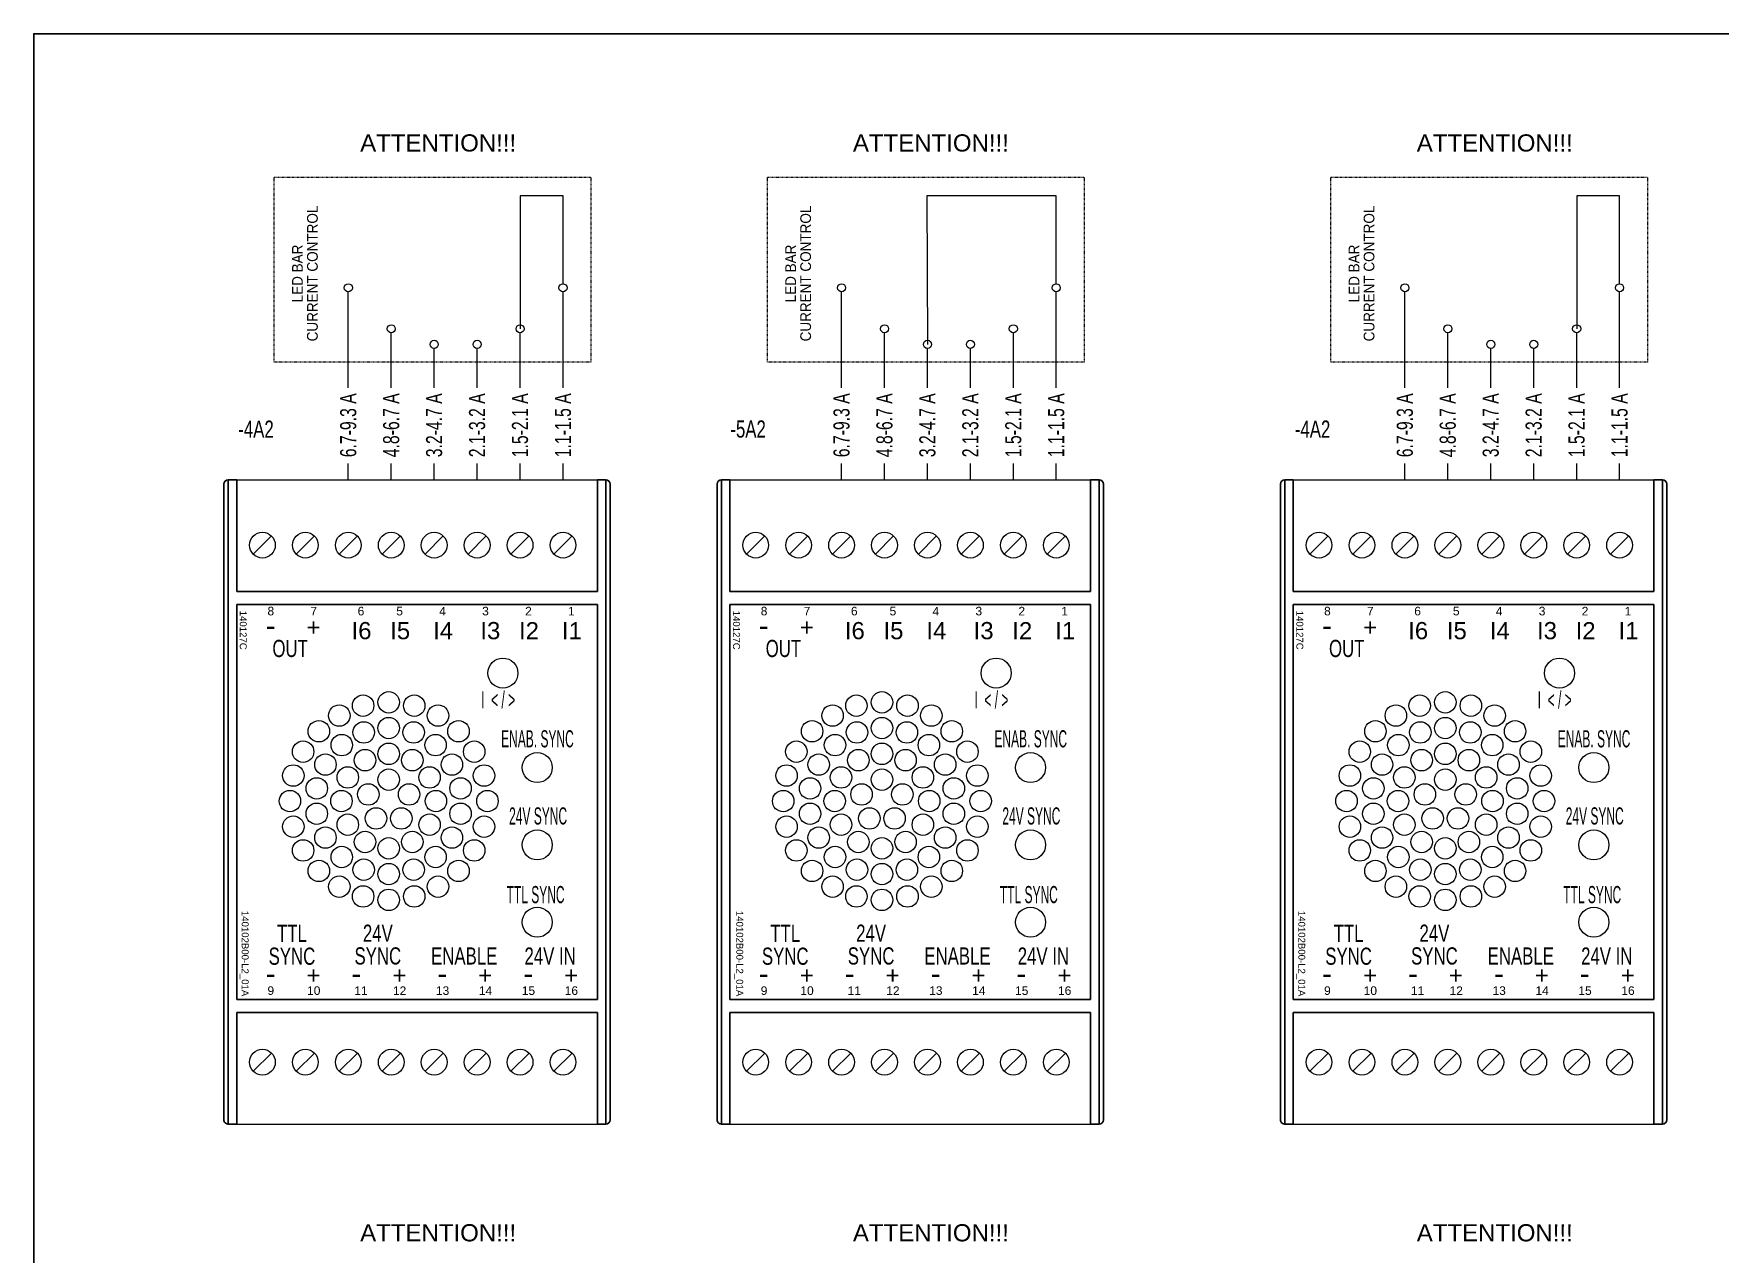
# Model space of a CAD drawing. Extents: x -2993 to 3661, y -4147 to -1441.
# Drawn here: x -1184.6 to -870.3, y -2169.5 to -1942.1 of the extents above; entities that cross this region are included whole.
import ezdxf

# ---------------------------------------------------------------- set-up
doc = ezdxf.new("R2010")
doc.units = 0
doc.header["$LTSCALE"] = 0.1
doc.header["$MEASUREMENT"] = 0
doc.linetypes.add('HIDDEN', pattern=[0.375, 0.25, -0.125])
doc.layers.get('0').update_dxf_attribs({"linetype": 'CONTINUOUS'})
doc.layers.add('DIM', color=5, linetype='CONTINUOUS')
doc.styles.get("Standard").update_dxf_attribs({"font": 'simplex.shx'})

# ---------------------------------------------------------------- blocks, each defined once
blk = doc.blocks.new('A$C438946D7')
at = {"color": 7}
for p, q in [((75, 44.5), (0, 44.5)), ((0, 44.5), (0, 43.5)), ((13, 43.5), (0, 43.5)), ((0.5, 45), (74.5, 45)), ((13, 1.5), (13, 43.5)), ((14.5, 43.5), (14.5, 1.5)), ((60.5, 43.5), (14.5, 43.5)), ((60.5, 1.5), (60.5, 43.5)), ((62, 43.5), (62, 1.5)), ((75, 43.5), (62, 43.5)), ((75, 43.5), (75, 44.5)), ((0, 1.5), (13, 1.5)), ((0, 1.5), (0, 0.5)), ((0, 0.5), (75, 0.5)), ((74.5, 0), (0.5, 0)), ((14.5, 1.5), (60.5, 1.5)), ((62, 1.5), (75, 1.5)), ((75, 0.5), (75, 1.5))]:
    blk.add_line(p, q, dxfattribs=at)
for centre, start, end in [((0.5, 44.5), 90, 180), ((74.5, 44.5), 0, 90), ((0.5, 0.5), 180, 270), ((74.5, 0.5), 270, 0)]:
    blk.add_arc(centre, 0.5, start, end, dxfattribs=at)

msp = doc.modelspace()

# ---------------------------------------------------------------- linework, layer by layer
at = {"lineweight": 13}
for p, q in [((-1085.95, -1988.7), (-1085.95, -1972.33)), ((-994.05, -1988.7), (-994.05, -1972.33)), ((-889.1, -1988.7), (-889.1, -1972.33)), ((-1125.95, -2008.11), (-1125.95, -1990.2)), ((-1085.95, -2008.11), (-1085.95, -1990.2)), ((-1034.05, -2008.11), (-1034.05, -1990.2)), ((-994.05, -2008.11), (-994.05, -1990.2)), ((-929.1, -2008.11), (-929.1, -1990.2)), ((-889.1, -2008.11), (-889.1, -1990.2)), ((-1117.95, -2008.11), (-1117.95, -1997.84)), ((-1093.95, -2008.11), (-1093.95, -1997.84)), ((-1026.05, -2008.11), (-1026.05, -1997.84)), ((-1002.05, -2008.11), (-1002.05, -1997.84)), ((-921.1, -2008.11), (-921.1, -1997.84)), ((-897.1, -2008.11), (-897.1, -1997.84)), ((-1109.95, -2008.11), (-1109.95, -2000.74)), ((-1101.95, -2008.11), (-1101.95, -2000.74)), ((-1018.05, -2008.11), (-1018.05, -2000.74)), ((-1010.05, -2008.11), (-1010.05, -2000.74)), ((-913.1, -2008.11), (-913.1, -2000.74)), ((-905.1, -2008.11), (-905.1, -2000.74)), ((-1125.95, -2025.23), (-1125.95, -2022.21)), ((-1117.95, -2025.23), (-1117.95, -2022.21)), ((-1109.95, -2025.23), (-1109.95, -2022.21)), ((-1101.95, -2025.23), (-1101.95, -2022.21)), ((-1093.95, -2025.23), (-1093.95, -2022.21)), ((-1085.95, -2025.23), (-1085.95, -2022.21)), ((-1034.05, -2025.23), (-1034.05, -2022.21)), ((-1026.05, -2025.23), (-1026.05, -2022.21)), ((-1018.05, -2025.23), (-1018.05, -2022.21)), ((-1010.05, -2025.23), (-1010.05, -2022.21)), ((-1002.05, -2025.23), (-1002.05, -2022.21)), ((-994.05, -2025.23), (-994.05, -2022.21)), ((-929.1, -2025.23), (-929.1, -2022.21)), ((-921.1, -2025.23), (-921.1, -2022.21)), ((-913.1, -2025.23), (-913.1, -2022.21)), ((-905.1, -2025.23), (-905.1, -2022.21)), ((-897.1, -2025.23), (-897.1, -2022.21)), ((-889.1, -2025.23), (-889.1, -2022.21)), ((-1146.75, -2025.23), (-1079.55, -2025.23)), ((-1054.85, -2025.23), (-987.65, -2025.23)), ((-949.9, -2025.23), (-882.7, -2025.23)), ((-1143.65, -2039.09), (-1140.25, -2035.69)), ((-1135.65, -2039.09), (-1132.25, -2035.69)), ((-1127.65, -2039.09), (-1124.25, -2035.69)), ((-1119.65, -2039.09), (-1116.25, -2035.69)), ((-1111.65, -2039.09), (-1108.25, -2035.69)), ((-1103.65, -2039.09), (-1100.25, -2035.69)), ((-1095.65, -2039.09), (-1092.25, -2035.69)), ((-1087.65, -2039.09), (-1084.25, -2035.69)), ((-1051.75, -2039.09), (-1048.35, -2035.69)), ((-1043.75, -2039.09), (-1040.35, -2035.69)), ((-1035.75, -2039.09), (-1032.35, -2035.69)), ((-1027.75, -2039.09), (-1024.35, -2035.69)), ((-1019.75, -2039.09), (-1016.35, -2035.69)), ((-1011.75, -2039.09), (-1008.35, -2035.69)), ((-1003.75, -2039.09), (-1000.35, -2035.69)), ((-995.75, -2039.09), (-992.35, -2035.69)), ((-946.79, -2039.09), (-943.4, -2035.69)), ((-938.79, -2039.09), (-935.4, -2035.69)), ((-930.79, -2039.09), (-927.4, -2035.69)), ((-922.79, -2039.09), (-919.4, -2035.69)), ((-914.79, -2039.09), (-911.4, -2035.69)), ((-906.79, -2039.09), (-903.4, -2035.69)), ((-898.79, -2039.09), (-895.4, -2035.69)), ((-890.79, -2039.09), (-887.4, -2035.69)), ((-1143.65, -2135.41), (-1140.25, -2132.01)), ((-1135.65, -2135.41), (-1132.25, -2132.01)), ((-1127.65, -2135.41), (-1124.25, -2132.01)), ((-1119.65, -2135.41), (-1116.25, -2132.01)), ((-1111.65, -2135.41), (-1108.25, -2132.01)), ((-1103.65, -2135.41), (-1100.25, -2132.01)), ((-1095.65, -2135.41), (-1092.25, -2132.01)), ((-1087.65, -2135.41), (-1084.25, -2132.01)), ((-1051.75, -2135.41), (-1048.35, -2132.01)), ((-1043.75, -2135.41), (-1040.35, -2132.01)), ((-1035.75, -2135.41), (-1032.35, -2132.01)), ((-1027.75, -2135.41), (-1024.35, -2132.01)), ((-1019.75, -2135.41), (-1016.35, -2132.01)), ((-1011.75, -2135.41), (-1008.35, -2132.01)), ((-1003.75, -2135.41), (-1000.35, -2132.01)), ((-995.75, -2135.41), (-992.35, -2132.01)), ((-946.79, -2135.41), (-943.4, -2132.01)), ((-938.79, -2135.41), (-935.4, -2132.01)), ((-930.79, -2135.41), (-927.4, -2132.01)), ((-922.79, -2135.41), (-919.4, -2132.01)), ((-914.79, -2135.41), (-911.4, -2132.01)), ((-906.79, -2135.41), (-903.4, -2132.01)), ((-898.79, -2135.41), (-895.4, -2132.01)), ((-890.79, -2135.41), (-887.4, -2132.01)), ((-1146.75, -2145.23), (-1079.55, -2145.23)), ((-1054.85, -2145.23), (-987.65, -2145.23)), ((-949.9, -2145.23), (-882.7, -2145.23))]:
    msp.add_line(p, q, dxfattribs=at)
at = {"linetype": 'HIDDEN', "lineweight": 13}
for points in [[(-1139.74, -1968.83), (-1080.74, -1968.83), (-1080.74, -2003.33), (-1139.74, -2003.33)], [(-1047.84, -1968.83), (-988.84, -1968.83), (-988.84, -2003.33), (-1047.84, -2003.33)], [(-942.89, -1968.83), (-883.89, -1968.83), (-883.89, -2003.33), (-942.89, -2003.33)]]:
    msp.add_lwpolyline(points, close=True, dxfattribs=at)
at = {"lineweight": 13}
for centre, radius in [((-1125.95, -1989.45), 0.75), ((-1085.95, -1989.45), 0.75), ((-1034.05, -1989.45), 0.75), ((-994.05, -1989.45), 0.75), ((-929.1, -1989.45), 0.75), ((-889.1, -1989.45), 0.75), ((-1117.95, -1997.09), 0.75), ((-1093.95, -1997.09), 0.75), ((-1026.05, -1997.09), 0.75), ((-1002.05, -1997.09), 0.75), ((-921.1, -1997.09), 0.75), ((-897.1, -1997.09), 0.75), ((-1109.95, -1999.99), 0.75), ((-1101.95, -1999.99), 0.75), ((-1018.05, -1999.99), 0.75), ((-1010.05, -1999.99), 0.75), ((-913.1, -1999.99), 0.75), ((-905.1, -1999.99), 0.75), ((-1141.95, -2037.39), 2.4), ((-1133.95, -2037.39), 2.4), ((-1125.95, -2037.39), 2.4), ((-1117.95, -2037.39), 2.4), ((-1109.95, -2037.39), 2.4), ((-1101.95, -2037.39), 2.4), ((-1093.95, -2037.39), 2.4), ((-1085.95, -2037.39), 2.4), ((-1050.05, -2037.39), 2.4), ((-1042.05, -2037.39), 2.4), ((-1034.05, -2037.39), 2.4), ((-1026.05, -2037.39), 2.4), ((-1018.05, -2037.39), 2.4), ((-1010.05, -2037.39), 2.4), ((-1002.05, -2037.39), 2.4), ((-994.05, -2037.39), 2.4), ((-945.1, -2037.39), 2.4), ((-937.1, -2037.39), 2.4), ((-929.1, -2037.39), 2.4), ((-921.1, -2037.39), 2.4), ((-913.1, -2037.39), 2.4), ((-905.1, -2037.39), 2.4), ((-897.1, -2037.39), 2.4), ((-889.1, -2037.39), 2.4), ((-1127.63, -2069.14), 2), ((-1123.19, -2067.3), 2), ((-1118.43, -2066.67), 2), ((-1113.67, -2067.3), 2), ((-1109.23, -2069.14), 2), ((-1035.73, -2069.14), 2), ((-1031.29, -2067.3), 2), ((-1026.53, -2066.67), 2), ((-1021.77, -2067.3), 2), ((-1017.33, -2069.14), 2), ((-930.78, -2069.14), 2), ((-926.34, -2067.3), 2), ((-921.58, -2066.67), 2), ((-916.81, -2067.3), 2), ((-912.38, -2069.14), 2), ((-1131.44, -2072.06), 2), ((-1123.08, -2072.29), 2), ((-1118.43, -2071.47), 2), ((-1113.78, -2072.29), 2), ((-1105.42, -2072.06), 2), ((-1039.54, -2072.06), 2), ((-1031.18, -2072.29), 2), ((-1026.53, -2071.47), 2), ((-1021.88, -2072.29), 2), ((-1013.52, -2072.06), 2), ((-934.59, -2072.06), 2), ((-926.23, -2072.29), 2), ((-921.58, -2071.47), 2), ((-916.92, -2072.29), 2), ((-908.57, -2072.06), 2), ((-1127.17, -2074.65), 2), ((-1109.69, -2074.65), 2), ((-1035.27, -2074.65), 2), ((-1017.79, -2074.65), 2), ((-930.32, -2074.65), 2), ((-912.83, -2074.65), 2), ((-1134.37, -2075.87), 2), ((-1130.21, -2078.27), 2), ((-1122.83, -2077.45), 2), ((-1118.43, -2076.27), 2), ((-1114.03, -2077.45), 2), ((-1106.65, -2078.27), 2), ((-1102.5, -2075.87), 2), ((-1042.47, -2075.87), 2), ((-1038.31, -2078.27), 2), ((-1030.93, -2077.45), 2), ((-1026.53, -2076.27), 2), ((-1022.13, -2077.45), 2), ((-1014.75, -2078.27), 2), ((-1010.6, -2075.87), 2), ((-937.51, -2075.87), 2), ((-933.35, -2078.27), 2), ((-925.98, -2077.45), 2), ((-921.58, -2076.27), 2), ((-917.18, -2077.45), 2), ((-909.8, -2078.27), 2), ((-905.64, -2075.87), 2), ((-1136.2, -2080.31), 2), ((-1126.05, -2080.67), 2), ((-1118.43, -2081.07), 2), ((-1110.81, -2080.67), 2), ((-1100.66, -2080.31), 2), ((-1044.3, -2080.31), 2), ((-1034.15, -2080.67), 2), ((-1026.53, -2081.07), 2), ((-1018.91, -2080.67), 2), ((-1008.76, -2080.31), 2), ((-939.35, -2080.31), 2), ((-929.2, -2080.67), 2), ((-921.58, -2081.07), 2), ((-913.96, -2080.67), 2), ((-903.8, -2080.31), 2), ((-1136.83, -2085.07), 2), ((-1131.82, -2082.71), 2), ((-1127.23, -2085.07), 2), ((-1122.23, -2083.84), 2), ((-1114.63, -2083.84), 2), ((-1109.63, -2085.07), 2), ((-1105.04, -2082.71), 2), ((-1100.03, -2085.07), 2), ((-1044.93, -2085.07), 2), ((-1039.92, -2082.71), 2), ((-1035.33, -2085.07), 2), ((-1030.33, -2083.84), 2), ((-1022.73, -2083.84), 2), ((-1017.73, -2085.07), 2), ((-1013.14, -2082.71), 2), ((-1008.13, -2085.07), 2), ((-939.98, -2085.07), 2), ((-934.97, -2082.71), 2), ((-930.38, -2085.07), 2), ((-925.38, -2083.84), 2), ((-917.77, -2083.84), 2), ((-912.78, -2085.07), 2), ((-908.18, -2082.71), 2), ((-903.18, -2085.07), 2), ((-1131.82, -2087.43), 2), ((-1120.78, -2088.31), 2), ((-1116.08, -2088.31), 2), ((-1105.04, -2087.43), 2), ((-1039.92, -2087.43), 2), ((-1028.88, -2088.31), 2), ((-1024.18, -2088.31), 2), ((-1013.14, -2087.43), 2), ((-934.97, -2087.43), 2), ((-923.93, -2088.31), 2), ((-919.22, -2088.31), 2), ((-908.18, -2087.43), 2), ((-1136.2, -2089.83), 2), ((-1126.05, -2089.47), 2), ((-1110.81, -2089.47), 2), ((-1100.66, -2089.83), 2), ((-1044.3, -2089.83), 2), ((-1034.15, -2089.47), 2), ((-1018.91, -2089.47), 2), ((-1008.76, -2089.83), 2), ((-939.35, -2089.83), 2), ((-929.2, -2089.47), 2), ((-913.96, -2089.47), 2), ((-903.8, -2089.83), 2), ((-1134.37, -2094.27), 2), ((-1130.21, -2091.87), 2), ((-1122.83, -2092.69), 2), ((-1118.43, -2093.87), 2), ((-1114.03, -2092.69), 2), ((-1106.65, -2091.87), 2), ((-1102.5, -2094.27), 2), ((-1042.47, -2094.27), 2), ((-1038.31, -2091.87), 2), ((-1030.93, -2092.69), 2), ((-1026.53, -2093.87), 2), ((-1022.13, -2092.69), 2), ((-1014.75, -2091.87), 2), ((-1010.6, -2094.27), 2), ((-937.51, -2094.27), 2), ((-933.35, -2091.87), 2), ((-925.98, -2092.69), 2), ((-921.58, -2093.87), 2), ((-917.18, -2092.69), 2), ((-909.8, -2091.87), 2), ((-905.64, -2094.27), 2), ((-1127.17, -2095.49), 2), ((-1109.69, -2095.49), 2), ((-1035.27, -2095.49), 2), ((-1017.79, -2095.49), 2), ((-930.32, -2095.49), 2), ((-912.83, -2095.49), 2), ((-1131.44, -2098.08), 2), ((-1123.08, -2097.85), 2), ((-1118.43, -2098.67), 2), ((-1113.78, -2097.85), 2), ((-1105.42, -2098.08), 2), ((-1039.54, -2098.08), 2), ((-1031.18, -2097.85), 2), ((-1026.53, -2098.67), 2), ((-1021.88, -2097.85), 2), ((-1013.52, -2098.08), 2), ((-934.59, -2098.08), 2), ((-926.23, -2097.85), 2), ((-921.58, -2098.67), 2), ((-916.92, -2097.85), 2), ((-908.57, -2098.08), 2), ((-1127.63, -2101.01), 2), ((-1123.19, -2102.84), 2), ((-1118.43, -2103.47), 2), ((-1113.67, -2102.84), 2), ((-1109.23, -2101.01), 2), ((-1035.73, -2101.01), 2), ((-1031.29, -2102.84), 2), ((-1026.53, -2103.47), 2), ((-1021.77, -2102.84), 2), ((-1017.33, -2101.01), 2), ((-930.78, -2101.01), 2), ((-926.34, -2102.84), 2), ((-921.58, -2103.47), 2), ((-916.81, -2102.84), 2), ((-912.38, -2101.01), 2), ((-1141.95, -2133.71), 2.4), ((-1133.95, -2133.71), 2.4), ((-1125.95, -2133.71), 2.4), ((-1117.95, -2133.71), 2.4), ((-1109.95, -2133.71), 2.4), ((-1101.95, -2133.71), 2.4), ((-1093.95, -2133.71), 2.4), ((-1085.95, -2133.71), 2.4), ((-1050.05, -2133.71), 2.4), ((-1042.05, -2133.71), 2.4), ((-1034.05, -2133.71), 2.4), ((-1026.05, -2133.71), 2.4), ((-1018.05, -2133.71), 2.4), ((-1010.05, -2133.71), 2.4), ((-1002.05, -2133.71), 2.4), ((-994.05, -2133.71), 2.4), ((-945.1, -2133.71), 2.4), ((-937.1, -2133.71), 2.4), ((-929.1, -2133.71), 2.4), ((-921.1, -2133.71), 2.4), ((-913.1, -2133.71), 2.4), ((-905.1, -2133.71), 2.4), ((-897.1, -2133.71), 2.4), ((-889.1, -2133.71), 2.4)]:
    msp.add_circle(centre, radius, dxfattribs=at)
at = {"linetype": 'Continuous', "lineweight": 13}
for centre in [(-1097.15, -2061.23), (-1005.25, -2061.23), (-900.3, -2061.23), (-1090.75, -2078.83), (-998.85, -2078.83), (-893.9, -2078.83), (-1090.75, -2093.23), (-998.85, -2093.23), (-893.9, -2093.23), (-1090.75, -2107.63), (-1090.75, -2107.63), (-998.85, -2107.63), (-998.85, -2107.63), (-893.9, -2107.63), (-893.9, -2107.63)]:
    msp.add_circle(centre, 2.8, dxfattribs=at)
at = {"layer": 'DIM', "color": 7, "linetype": 'Continuous', "lineweight": 13}
for p, q in [((-1093.92, -1972.33), (-1093.95, -1997.09)), ((-1085.95, -1972.33), (-1093.92, -1972.33)), ((-994.05, -1972.33), (-1018.14, -1972.33)), ((-1018.14, -1972.33), (-1018.05, -1999.99)), ((-897.06, -1972.33), (-897.1, -1997.09)), ((-889.1, -1972.33), (-897.06, -1972.33))]:
    msp.add_line(p, q, dxfattribs=at)
at = {"layer": 'DIM'}
msp.add_lwpolyline([(-1184.56, -2363.65), (-756.88, -2363.65), (-756.88, -1942.13), (-1184.56, -1942.13)], close=True, dxfattribs=at)

# ---------------------------------------------------------------- block references
at = {"linetype": 'Continuous', "lineweight": 13, "xscale": 1.6, "yscale": 1.6, "zscale": 1.6, "rotation": 270}
for p in [(-1149.15, -2025.23), (-1057.25, -2025.23), (-952.3, -2025.23)]:
    msp.add_blockref('A$C438946D7', p, dxfattribs=at)

# ---------------------------------------------------------------- texts
at = {"lineweight": 13}
for s, insert, char_height, width, attachment_point in [('{\\fArial|b0|i0|c0|p34;ATTENTION!!!}', (-1109.21, -1962.49), 3.2, 30.6846, 5), ('{\\fArial|b0|i0|c0|p34;ATTENTION!!!}', (-1017.41, -1962.49), 3.2, 30.6846, 5), ('{\\fArial|b0|i0|c0|p34;ATTENTION!!!}', (-912.36, -1962.49), 3.2, 30.6846, 5), ('{\\fArial|b0|i0|c0|p34;\\W0.7;-4A2}', (-1143.15, -2015.78), 3.2, 9.1393, 5), ('{\\fArial|b0|i0|c0|p34;\\W0.7;-5A2}', (-1051.47, -2015.78), 3.2, 9.1393, 5), ('{\\fArial|b0|i0|c0|p34;\\W0.7;-4A2}', (-946.3, -2015.78), 3.2, 9.1393, 5), ('{\\fArial|b0|i0|c0|p34;8}', (-1140.39, -2049.69), 1.6, 9.1393, 5), ('{\\fArial|b0|i0|c0|p34;7}', (-1132.39, -2049.69), 1.6, 9.1393, 5), ('{\\fArial|b0|i0|c0|p34;I6}', (-1123.49, -2053.34), 3.2, 9.1393, 5), ('{\\fArial|b0|i0|c0|p34;6}', (-1123.59, -2049.69), 1.6, 9.1393, 5), ('{\\fArial|b0|i0|c0|p34;I5}', (-1116.29, -2053.34), 3.2, 9.1393, 5), ('{\\fArial|b0|i0|c0|p34;5}', (-1116.39, -2049.69), 1.6, 9.1393, 5), ('{\\fArial|b0|i0|c0|p34;I4}', (-1108.29, -2053.34), 3.2, 9.1393, 5), ('{\\fArial|b0|i0|c0|p34;4}', (-1108.39, -2049.69), 1.6, 9.1393, 5), ('{\\fArial|b0|i0|c0|p34;I3}', (-1099.49, -2053.34), 3.2, 9.1393, 5), ('{\\fArial|b0|i0|c0|p34;3}', (-1100.39, -2049.69), 1.6, 9.1393, 5), ('{\\fArial|b0|i0|c0|p34;I2}', (-1092.29, -2053.34), 3.2, 9.1393, 5), ('{\\fArial|b0|i0|c0|p34;2}', (-1092.39, -2049.69), 1.6, 9.1393, 5), ('{\\fArial|b0|i0|c0|p34;I1}', (-1084.29, -2053.34), 3.2, 9.1393, 5), ('{\\fArial|b0|i0|c0|p34;1}', (-1084.39, -2049.69), 1.6, 9.1393, 5), ('{\\fArial|b0|i0|c0|p34;8}', (-1048.49, -2049.69), 1.6, 9.1393, 5), ('{\\fArial|b0|i0|c0|p34;7}', (-1040.49, -2049.69), 1.6, 9.1393, 5), ('{\\fArial|b0|i0|c0|p34;I6}', (-1031.59, -2053.34), 3.2, 9.1393, 5), ('{\\fArial|b0|i0|c0|p34;6}', (-1031.69, -2049.69), 1.6, 9.1393, 5), ('{\\fArial|b0|i0|c0|p34;I5}', (-1024.39, -2053.34), 3.2, 9.1393, 5), ('{\\fArial|b0|i0|c0|p34;5}', (-1024.49, -2049.69), 1.6, 9.1393, 5), ('{\\fArial|b0|i0|c0|p34;I4}', (-1016.39, -2053.34), 3.2, 9.1393, 5), ('{\\fArial|b0|i0|c0|p34;4}', (-1016.49, -2049.69), 1.6, 9.1393, 5), ('{\\fArial|b0|i0|c0|p34;I3}', (-1007.59, -2053.34), 3.2, 9.1393, 5), ('{\\fArial|b0|i0|c0|p34;3}', (-1008.49, -2049.69), 1.6, 9.1393, 5), ('{\\fArial|b0|i0|c0|p34;I2}', (-1000.39, -2053.34), 3.2, 9.1393, 5), ('{\\fArial|b0|i0|c0|p34;2}', (-1000.49, -2049.69), 1.6, 9.1393, 5), ('{\\fArial|b0|i0|c0|p34;I1}', (-992.39, -2053.34), 3.2, 9.1393, 5), ('{\\fArial|b0|i0|c0|p34;1}', (-992.49, -2049.69), 1.6, 9.1393, 5), ('{\\fArial|b0|i0|c0|p34;8}', (-943.54, -2049.69), 1.6, 9.1393, 5), ('{\\fArial|b0|i0|c0|p34;7}', (-935.54, -2049.69), 1.6, 9.1393, 5), ('{\\fArial|b0|i0|c0|p34;I6}', (-926.63, -2053.34), 3.2, 9.1393, 5), ('{\\fArial|b0|i0|c0|p34;6}', (-926.74, -2049.69), 1.6, 9.1393, 5), ('{\\fArial|b0|i0|c0|p34;I5}', (-919.43, -2053.34), 3.2, 9.1393, 5), ('{\\fArial|b0|i0|c0|p34;5}', (-919.54, -2049.69), 1.6, 9.1393, 5), ('{\\fArial|b0|i0|c0|p34;I4}', (-911.43, -2053.34), 3.2, 9.1393, 5), ('{\\fArial|b0|i0|c0|p34;4}', (-911.54, -2049.69), 1.6, 9.1393, 5), ('{\\fArial|b0|i0|c0|p34;I3}', (-902.63, -2053.34), 3.2, 9.1393, 5), ('{\\fArial|b0|i0|c0|p34;3}', (-903.54, -2049.69), 1.6, 9.1393, 5), ('{\\fArial|b0|i0|c0|p34;I2}', (-895.43, -2053.34), 3.2, 9.1393, 5), ('{\\fArial|b0|i0|c0|p34;2}', (-895.54, -2049.69), 1.6, 9.1393, 5), ('{\\fArial|b0|i0|c0|p34;I1}', (-887.43, -2053.34), 3.2, 9.1393, 5), ('{\\fArial|b0|i0|c0|p34;1}', (-887.54, -2049.69), 1.6, 9.1393, 5), ('{\\fArial|b0|i0|c0|p34;\\W0.7;OUT}', (-1136.79, -2056.66), 3.2, 9.1393, 5), ('{\\fArial|b0|i0|c0|p34;\\W0.7;OUT}', (-1044.89, -2056.66), 3.2, 9.1393, 5), ('{\\fArial|b0|i0|c0|p34;\\W0.7;OUT}', (-939.94, -2056.66), 3.2, 9.1393, 5), ('{\\fArial|b0|i0|c0|p34;\\W0.5;I  < / >}', (-1094.87, -2066.22), 3.2, 9.1393, 6), ('{\\fArial|b0|i0|c0|p34;\\W0.5;I  < / >}', (-1002.97, -2066.22), 3.2, 9.1393, 6), ('{\\fArial|b0|i0|c0|p34;\\W0.5;I  < / >}', (-898.02, -2066.22), 3.2, 9.1393, 6), ('{\\fArial|b0|i0|c0|p34;\\W0.5;ENAB. SYNC}', (-1090.71, -2073.49), 3.2, 16.5424, 5), ('{\\fArial|b0|i0|c0|p34;\\W0.5;ENAB. SYNC}', (-998.81, -2073.49), 3.2, 16.5424, 5), ('{\\fArial|b0|i0|c0|p34;\\W0.5;ENAB. SYNC}', (-893.86, -2073.49), 3.2, 16.5424, 5), ('{\\fArial|b0|i0|c0|p34;\\W0.5;24V SYNC}', (-1090.59, -2087.86), 3.2, 11.5607, 5), ('{\\fArial|b0|i0|c0|p34;\\W0.5;24V SYNC}', (-998.69, -2087.86), 3.2, 11.5607, 5), ('{\\fArial|b0|i0|c0|p34;\\W0.5;24V SYNC}', (-893.73, -2087.86), 3.2, 11.5607, 5), ('{\\fArial|b0|i0|c0|p34;\\W0.5;TTL SYNC}', (-1091.06, -2102.51), 3.2, 11.5607, 5), ('{\\fArial|b0|i0|c0|p34;\\W0.5;TTL SYNC}', (-999.16, -2102.51), 3.2, 11.5607, 5), ('{\\fArial|b0|i0|c0|p34;\\W0.5;TTL SYNC}', (-894.2, -2102.51), 3.2, 11.5607, 5), ('{\\fArial|b0|i0|c0|p34;\\W0.7;TTL}', (-1136.45, -2109.72), 3.2, 9.1393, 5), ('{\\fArial|b0|i0|c0|p34;\\W0.7;24V}', (-1120.45, -2109.68), 3.2, 9.1393, 5), ('{\\fArial|b0|i0|c0|p34;\\W0.7;TTL}', (-1044.55, -2109.72), 3.2, 9.1393, 5), ('{\\fArial|b0|i0|c0|p34;\\W0.7;24V}', (-1028.55, -2109.68), 3.2, 9.1393, 5), ('{\\fArial|b0|i0|c0|p34;\\W0.7;TTL}', (-939.59, -2109.72), 3.2, 9.1393, 5), ('{\\fArial|b0|i0|c0|p34;\\W0.7;24V}', (-923.6, -2109.68), 3.2, 9.1393, 5), ('{\\fArial|b0|i0|c0|p34;\\W0.7;SYNC}', (-1136.45, -2113.99), 3.2, 9.1393, 5), ('{\\fArial|b0|i0|c0|p34;\\W0.7;SYNC}', (-1120.45, -2113.94), 3.2, 9.1393, 5), ('{\\fArial|b0|i0|c0|p34;\\W0.7;ENABLE}', (-1104.36, -2113.92), 3.2, 9.1393, 5), ('{\\fArial|b0|i0|c0|p34;\\W0.7;24V IN}', (-1088.35, -2113.94), 3.2, 9.1393, 5), ('{\\fArial|b0|i0|c0|p34;\\W0.7;SYNC}', (-1044.55, -2113.99), 3.2, 9.1393, 5), ('{\\fArial|b0|i0|c0|p34;\\W0.7;SYNC}', (-1028.55, -2113.94), 3.2, 9.1393, 5), ('{\\fArial|b0|i0|c0|p34;\\W0.7;ENABLE}', (-1012.46, -2113.92), 3.2, 9.1393, 5), ('{\\fArial|b0|i0|c0|p34;\\W0.7;24V IN}', (-996.45, -2113.94), 3.2, 9.1393, 5), ('{\\fArial|b0|i0|c0|p34;\\W0.7;SYNC}', (-939.59, -2113.99), 3.2, 9.1393, 5), ('{\\fArial|b0|i0|c0|p34;\\W0.7;SYNC}', (-923.6, -2113.94), 3.2, 9.1393, 5), ('{\\fArial|b0|i0|c0|p34;\\W0.7;ENABLE}', (-907.51, -2113.92), 3.2, 9.1393, 5), ('{\\fArial|b0|i0|c0|p34;\\W0.7;24V IN}', (-891.49, -2113.94), 3.2, 9.1393, 5), ('{\\fArial|b0|i0|c0|p34;9}', (-1140.39, -2120.39), 1.6, 9.1393, 5), ('{\\fArial|b0|i0|c0|p34;10}', (-1132.39, -2120.39), 1.6, 9.1393, 5), ('{\\fArial|b0|i0|c0|p34;11}', (-1123.59, -2120.39), 1.6, 9.1393, 5), ('{\\fArial|b0|i0|c0|p34;12}', (-1116.39, -2120.39), 1.6, 9.1393, 5), ('{\\fArial|b0|i0|c0|p34;13}', (-1108.39, -2120.39), 1.6, 9.1393, 5), ('{\\fArial|b0|i0|c0|p34;14}', (-1100.39, -2120.39), 1.6, 9.1393, 5), ('{\\fArial|b0|i0|c0|p34;15}', (-1092.39, -2120.39), 1.6, 9.1393, 5), ('{\\fArial|b0|i0|c0|p34;16}', (-1084.39, -2120.39), 1.6, 9.1393, 5), ('{\\fArial|b0|i0|c0|p34;9}', (-1048.49, -2120.39), 1.6, 9.1393, 5), ('{\\fArial|b0|i0|c0|p34;10}', (-1040.49, -2120.39), 1.6, 9.1393, 5), ('{\\fArial|b0|i0|c0|p34;11}', (-1031.69, -2120.39), 1.6, 9.1393, 5), ('{\\fArial|b0|i0|c0|p34;12}', (-1024.49, -2120.39), 1.6, 9.1393, 5), ('{\\fArial|b0|i0|c0|p34;13}', (-1016.49, -2120.39), 1.6, 9.1393, 5), ('{\\fArial|b0|i0|c0|p34;14}', (-1008.49, -2120.39), 1.6, 9.1393, 5), ('{\\fArial|b0|i0|c0|p34;15}', (-1000.49, -2120.39), 1.6, 9.1393, 5), ('{\\fArial|b0|i0|c0|p34;16}', (-992.49, -2120.39), 1.6, 9.1393, 5), ('{\\fArial|b0|i0|c0|p34;9}', (-943.54, -2120.39), 1.6, 9.1393, 5), ('{\\fArial|b0|i0|c0|p34;10}', (-935.54, -2120.39), 1.6, 9.1393, 5), ('{\\fArial|b0|i0|c0|p34;11}', (-926.74, -2120.39), 1.6, 9.1393, 5), ('{\\fArial|b0|i0|c0|p34;12}', (-919.54, -2120.39), 1.6, 9.1393, 5), ('{\\fArial|b0|i0|c0|p34;13}', (-911.54, -2120.39), 1.6, 9.1393, 5), ('{\\fArial|b0|i0|c0|p34;14}', (-903.54, -2120.39), 1.6, 9.1393, 5), ('{\\fArial|b0|i0|c0|p34;15}', (-895.54, -2120.39), 1.6, 9.1393, 5), ('{\\fArial|b0|i0|c0|p34;16}', (-887.54, -2120.39), 1.6, 9.1393, 5), ('{\\fArial|b0|i0|c0|p34;ATTENTION!!!}', (-1109.21, -2165.51), 3.2, 30.6846, 5), ('{\\fArial|b0|i0|c0|p34;ATTENTION!!!}', (-1017.41, -2165.51), 3.2, 30.6846, 5), ('{\\fArial|b0|i0|c0|p34;ATTENTION!!!}', (-912.36, -2165.51), 3.2, 30.6846, 5)]:
    msp.add_mtext(s, dxfattribs=dict(at, insert=insert, char_height=char_height, width=width, attachment_point=attachment_point))
for s, insert, char_height, width, attachment_point, rotation in [('{\\fArial|b0|i0|c0|p34;\\W0.9;CURRENT CONTROL}', (-1132.63, -1986.79), 2, 37.8691, 5, 90), ('{\\fArial|b0|i0|c0|p34;\\W0.9;CURRENT CONTROL}', (-1040.73, -1986.79), 2, 37.8691, 5, 90), ('{\\fArial|b0|i0|c0|p34;\\W0.9;CURRENT CONTROL}', (-935.77, -1986.79), 2, 37.8691, 5, 90), ('{\\fArial|b0|i0|c0|p34;\\W0.9;LED BAR}', (-1135.44, -1986.79), 2, 37.8691, 5, 90), ('{\\fArial|b0|i0|c0|p34;\\W0.9;LED BAR}', (-1043.54, -1986.79), 2, 37.8691, 5, 90), ('{\\fArial|b0|i0|c0|p34;\\W0.9;LED BAR}', (-938.58, -1986.79), 2, 37.8691, 5, 90), ('{\\fArial|b0|i0|c0|p34;\\W0.7;6.7-9.3 A}', (-1124.43, -2009.11), 3, 12.1025, 9, 90), ('{\\fArial|b0|i0|c0|p34;\\W0.7;4.8-6.7 A}', (-1116.43, -2009.11), 3, 12.1025, 9, 90), ('{\\fArial|b0|i0|c0|p34;\\W0.7;3.2-4.7 A}', (-1108.43, -2009.11), 3, 12.1025, 9, 90), ('{\\fArial|b0|i0|c0|p34;\\W0.7;2.1-3.2 A}', (-1100.43, -2009.11), 3, 12.1025, 9, 90), ('{\\fArial|b0|i0|c0|p34;\\W0.7;1.5-2.1 A}', (-1092.43, -2009.11), 3, 12.1025, 9, 90), ('{\\fArial|b0|i0|c0|p34;\\W0.7;1.1-1.5 A}', (-1084.43, -2009.11), 3, 12.1025, 9, 90), ('{\\fArial|b0|i0|c0|p34;\\W0.7;6.7-9.3 A}', (-1032.53, -2009.11), 3, 12.1025, 9, 90), ('{\\fArial|b0|i0|c0|p34;\\W0.7;4.8-6.7 A}', (-1024.53, -2009.11), 3, 12.1025, 9, 90), ('{\\fArial|b0|i0|c0|p34;\\W0.7;3.2-4.7 A}', (-1016.53, -2009.11), 3, 12.1025, 9, 90), ('{\\fArial|b0|i0|c0|p34;\\W0.7;2.1-3.2 A}', (-1008.53, -2009.11), 3, 12.1025, 9, 90), ('{\\fArial|b0|i0|c0|p34;\\W0.7;1.5-2.1 A}', (-1000.53, -2009.11), 3, 12.1025, 9, 90), ('{\\fArial|b0|i0|c0|p34;\\W0.7;1.1-1.5 A}', (-992.53, -2009.11), 3, 12.1025, 9, 90), ('{\\fArial|b0|i0|c0|p34;\\W0.7;6.7-9.3 A}', (-927.58, -2009.11), 3, 12.1025, 9, 90), ('{\\fArial|b0|i0|c0|p34;\\W0.7;4.8-6.7 A}', (-919.58, -2009.11), 3, 12.1025, 9, 90), ('{\\fArial|b0|i0|c0|p34;\\W0.7;3.2-4.7 A}', (-911.58, -2009.11), 3, 12.1025, 9, 90), ('{\\fArial|b0|i0|c0|p34;\\W0.7;2.1-3.2 A}', (-903.58, -2009.11), 3, 12.1025, 9, 90), ('{\\fArial|b0|i0|c0|p34;\\W0.7;1.5-2.1 A}', (-895.58, -2009.11), 3, 12.1025, 9, 90), ('{\\fArial|b0|i0|c0|p34;\\W0.7;1.1-1.5 A}', (-887.58, -2009.11), 3, 12.1025, 9, 90), ('{\\fArial|b0|i0|c0|p34;140127C}', (-1145.54, -2053.24), 1.28, 9.1393, 5, 270), ('{\\fArial|b0|i0|c0|p34;+}', (-1132.44, -2052.78), 3.2, 9.1393, 5, 180), ('{\\fArial|b0|i0|c0|p34;140127C}', (-1053.64, -2053.24), 1.28, 9.1393, 5, 270), ('{\\fArial|b0|i0|c0|p34;+}', (-1040.54, -2052.78), 3.2, 9.1393, 5, 180), ('{\\fArial|b0|i0|c0|p34;140127C}', (-948.69, -2053.24), 1.28, 9.1393, 5, 270), ('{\\fArial|b0|i0|c0|p34;+}', (-935.59, -2052.78), 3.2, 9.1393, 5, 180), ('{\\fArial|b0|i0|c0|p34;-}', (-1140.44, -2053.27), 4, 9.1393, 5, 180), ('{\\fArial|b0|i0|c0|p34;-}', (-1048.54, -2053.27), 4, 9.1393, 5, 180), ('{\\fArial|b0|i0|c0|p34;-}', (-943.59, -2053.27), 4, 9.1393, 5, 180), ('{\\fArial|b0|i0|c0|p34;140102B00-L2_01A}', (-1145.35, -2113.48), 1.28, 9.1393, 5, 270), ('{\\fArial|b0|i0|c0|p34;140102B00-L2_01A}', (-1053.21, -2113.48), 1.28, 9.1393, 5, 270), ('{\\fArial|b0|i0|c0|p34;140102B00-L2_01A}', (-948.5, -2113.48), 1.28, 9.1393, 5, 270), ('{\\fArial|b0|i0|c0|p34;-}', (-1140.44, -2118.1), 4, 9.1393, 5, 180), ('{\\fArial|b0|i0|c0|p34;+}', (-1132.44, -2117.61), 3.2, 9.1393, 5, 180), ('{\\fArial|b0|i0|c0|p34;-}', (-1124.44, -2118.1), 4, 9.1393, 5, 180), ('{\\fArial|b0|i0|c0|p34;+}', (-1116.44, -2117.61), 3.2, 9.1393, 5, 180), ('{\\fArial|b0|i0|c0|p34;-}', (-1108.44, -2118.1), 4, 9.1393, 5, 180), ('{\\fArial|b0|i0|c0|p34;+}', (-1100.44, -2117.61), 3.2, 9.1393, 5, 180), ('{\\fArial|b0|i0|c0|p34;-}', (-1092.44, -2118.1), 4, 9.1393, 5, 180), ('{\\fArial|b0|i0|c0|p34;+}', (-1084.44, -2117.61), 3.2, 9.1393, 5, 180), ('{\\fArial|b0|i0|c0|p34;-}', (-1048.54, -2118.1), 4, 9.1393, 5, 180), ('{\\fArial|b0|i0|c0|p34;+}', (-1040.54, -2117.61), 3.2, 9.1393, 5, 180), ('{\\fArial|b0|i0|c0|p34;-}', (-1032.54, -2118.1), 4, 9.1393, 5, 180), ('{\\fArial|b0|i0|c0|p34;+}', (-1024.54, -2117.61), 3.2, 9.1393, 5, 180), ('{\\fArial|b0|i0|c0|p34;-}', (-1016.54, -2118.1), 4, 9.1393, 5, 180), ('{\\fArial|b0|i0|c0|p34;+}', (-1008.54, -2117.61), 3.2, 9.1393, 5, 180), ('{\\fArial|b0|i0|c0|p34;-}', (-1000.54, -2118.1), 4, 9.1393, 5, 180), ('{\\fArial|b0|i0|c0|p34;+}', (-992.54, -2117.61), 3.2, 9.1393, 5, 180), ('{\\fArial|b0|i0|c0|p34;-}', (-943.59, -2118.1), 4, 9.1393, 5, 180), ('{\\fArial|b0|i0|c0|p34;+}', (-935.59, -2117.61), 3.2, 9.1393, 5, 180), ('{\\fArial|b0|i0|c0|p34;-}', (-927.59, -2118.1), 4, 9.1393, 5, 180), ('{\\fArial|b0|i0|c0|p34;+}', (-919.59, -2117.61), 3.2, 9.1393, 5, 180), ('{\\fArial|b0|i0|c0|p34;-}', (-911.59, -2118.1), 4, 9.1393, 5, 180), ('{\\fArial|b0|i0|c0|p34;+}', (-903.59, -2117.61), 3.2, 9.1393, 5, 180), ('{\\fArial|b0|i0|c0|p34;-}', (-895.59, -2118.1), 4, 9.1393, 5, 180), ('{\\fArial|b0|i0|c0|p34;+}', (-887.59, -2117.61), 3.2, 9.1393, 5, 180)]:
    msp.add_mtext(s, dxfattribs=dict(at, insert=insert, char_height=char_height, width=width, attachment_point=attachment_point, rotation=rotation))

doc.saveas('drawing.dxf')
